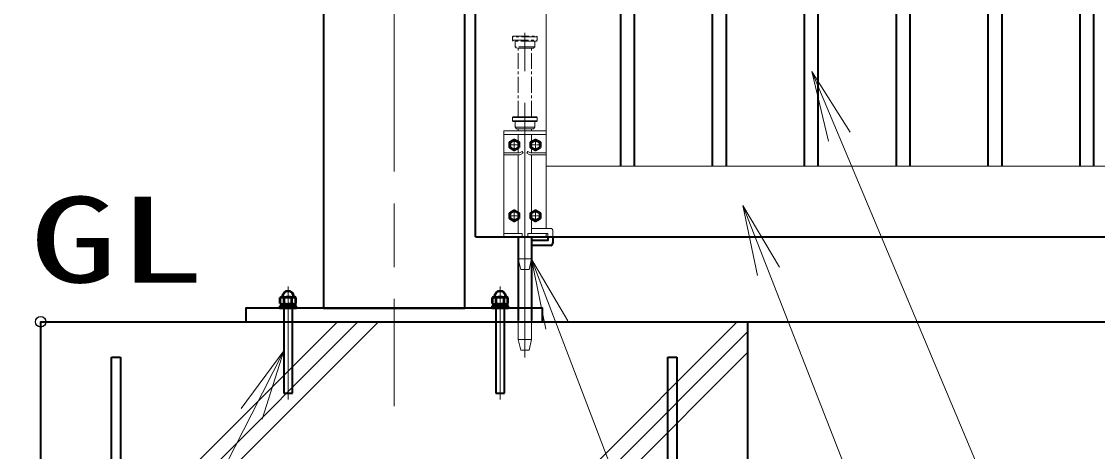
# Model space of a CAD drawing. Units: millimetres, scale not verified. Extents: x -11880 to 11880, y -8400 to 8400.
# Drawn here: x 752 to 2274, y -837 to -229 of the extents above; entities that cross this region are included whole.
import ezdxf
from ezdxf.enums import TextEntityAlignment as Align

# ---------------------------------------------------------------- set-up
doc = ezdxf.new("R2010")
doc.units = ezdxf.units.MM
doc.header["$LTSCALE"] = 30
doc.header["$PDMODE"] = 32
doc.header["$PDSIZE"] = 15
for name, pattern in [('DASHED', [7.5, 6, -1.5]), ('USER1', [9, 6, -0.75, 1.5, -0.75]), ('USER2', [18, 12, -1.5, 3, -1.5]), ('USER3', [1.125, 0.75, -0.125, 0.125, -0.125])]:
    doc.linetypes.add(name, pattern=pattern)
for name, color, linetype, lineweight in [('0-1_外形線', 7, 'Continuous', 35), ('0-2_0', 7, 'Continuous', 18), ('0-3_寸法線', 4, 'Continuous', 18), ('0-5_細線', 2, 'Continuous', 35), ('0-6_隠れ線', 140, 'DASHED', 18), ('0-7_軸線', 200, 'USER2', 15), ('0-D_想像線', 112, 'USER3', 15), ('0-E_AM_0N', 7, 'Continuous', 50), ('0-F_AM_7N', 6, 'USER1', 18), ('1-1_ハッチング', 253, 'Continuous', 13)]:
    doc.layers.add(name, color=color, linetype=linetype, lineweight=lineweight)
doc.layers.add('0-4_Defpoints', color=7, linetype='Continuous')
doc.layers.add('1-0_文字2', color=254, linetype='Continuous')
doc.styles.add('ＭＳ ゴシック', font='')
doc.styles.get('ＭＳ ゴシック').set_extended_font_data('MS Gothic')

# ---------------------------------------------------------------- blocks, each defined once
blk = doc.blocks.new('S241')
at = {"layer": '0-3_寸法線'}
for points in [[(8258946.8, 81005090.8), (8227674.8, 81005090.8), (8203902.4, 81065934.2), (8202810.6, 81068728.5)], [(8204368.1, 81066116.1), (8202810.6, 81068728.5), (8203436.7, 81065752.2)]]:
    blk.add_lwpolyline(points, dxfattribs=at)
blk = doc.blocks.new('S242')
at = {"layer": '0-3_寸法線'}
for points in [[(8256868.6, 81020353.7), (8228476.6, 81020353.7), (8206900.3, 81071649), (8205737.1, 81074414.4)], [(8207361.2, 81071842.9), (8205737.1, 81074414.4), (8206439.4, 81071455.2)]]:
    blk.add_lwpolyline(points, dxfattribs=at)
blk = doc.blocks.new('U96')
at = {"layer": '0-E_AM_0N'}
blk.add_lwpolyline([(645, 3787.4), (450, 3674.8), (255, 3787.4), (255, 4012.6), (450, 4125.2), (645, 4012.6)], close=True, dxfattribs=at)
blk.add_circle((450, 3900), 195, dxfattribs=at)
blk.add_circle((450, 3900), 195, dxfattribs=at)
at = {"layer": '0-F_AM_7N'}
for p, q in [((450, 4147.7), (450, 3652.3)), ((697.7, 3900), (202.3, 3900))]:
    blk.add_line(p, q, dxfattribs=at)
blk = doc.blocks.new('U97')
at = {"layer": '0-E_AM_0N'}
blk.add_lwpolyline([(-255, 3787.4), (-450, 3674.8), (-645, 3787.4), (-645, 4012.6), (-450, 4125.2), (-255, 4012.6)], close=True, dxfattribs=at)
blk.add_circle((-450, 3900), 195, dxfattribs=at)
blk.add_circle((-450, 3900), 195, dxfattribs=at)
at = {"layer": '0-F_AM_7N'}
for p, q in [((-450, 4147.7), (-450, 3652.3)), ((-202.3, 3900), (-697.7, 3900))]:
    blk.add_line(p, q, dxfattribs=at)
blk = doc.blocks.new('U98')
at = {"layer": '0-E_AM_0N'}
blk.add_lwpolyline([(645, 787.4), (450, 674.8), (255, 787.4), (255, 1012.6), (450, 1125.2), (645, 1012.6)], close=True, dxfattribs=at)
blk.add_circle((450, 900), 195, dxfattribs=at)
blk.add_circle((450, 900), 195, dxfattribs=at)
at = {"layer": '0-F_AM_7N'}
for p, q in [((450, 1147.7), (450, 652.3)), ((697.7, 900), (202.3, 900))]:
    blk.add_line(p, q, dxfattribs=at)
blk = doc.blocks.new('U99')
at = {"layer": '0-E_AM_0N'}
blk.add_lwpolyline([(-255, 787.4), (-450, 674.8), (-645, 787.4), (-645, 1012.6), (-450, 1125.2), (-255, 1012.6)], close=True, dxfattribs=at)
blk.add_circle((-450, 900), 195, dxfattribs=at)
blk.add_circle((-450, 900), 195, dxfattribs=at)
at = {"layer": '0-F_AM_7N'}
for p, q in [((-450, 1147.7), (-450, 652.3)), ((-202.3, 900), (-697.7, 900))]:
    blk.add_line(p, q, dxfattribs=at)
blk = doc.blocks.new('S250')
at = {"layer": '0-3_寸法線'}
for points in [[(8256650.5, 80984124.5), (8225263.3, 80984124.5), (8194914.5, 81063652.2), (8193844.9, 81066455)], [(8195381.6, 81063830.4), (8193844.9, 81066455), (8194447.4, 81063473.9)]]:
    blk.add_lwpolyline(points, dxfattribs=at)
blk = doc.blocks.new('S254')
at = {"layer": '0-3_寸法線'}
for points in [[(8106819.5, 81024665.2), (8163982.7, 81024665.2), (8181965.6, 81059883.2), (8183329.9, 81062555)], [(8182410.9, 81059655.8), (8183329.9, 81062555), (8181520.3, 81060110.6)]]:
    blk.add_lwpolyline(points, dxfattribs=at)
blk = doc.blocks.new('sfsgfdsgdh')
at = {"layer": '0-1_外形線'}
blk.add_lwpolyline([(-15000, 0), (15000, 0), (15000, -33000), (-15000, -33000)], close=True, dxfattribs=at)
at = {"layer": '0-5_細線'}
for p, q in [((-12000, -29610), (-12000, -1500)), ((-12000, -1500), (-11610, -1500)), ((-11610, -1500), (-11610, -29610)), ((11610, -29610), (11610, -1500)), ((11610, -1500), (12000, -1500)), ((12000, -1500), (12000, -29610))]:
    blk.add_line(p, q, dxfattribs=at)
at = {"layer": '1-1_ハッチング'}
for p, q in [((-15000, -12590.4), (-2409.6, 0)), ((-15000, -29561), (14561, 0)), ((-15000, -13460.4), (-1539.6, 0)), ((-15000, -14330.4), (-669.6, 0)), ((-15000, -30431), (15000, -431)), ((-15000, -31301), (15000, -1301))]:
    blk.add_line(p, q, dxfattribs=at)
blk = doc.blocks.new('PROFSP00NL0D66')
at = {"layer": '0-1_外形線'}
for p, q in [((0, 210), (0, 0)), ((0, 16.5), (112.2, 33)), ((0, -210), (0, 0)), ((0, -16.5), (112.2, 0)), ((13.2, 315), (13.2, 18.4)), ((99, 315), (99, 31.1)), ((112.2, 210), (112.2, 0)), ((112.2, -210), (112.2, 0)), ((13.2, -315), (13.2, -14.6)), ((99, -315), (99, -1.9))]:
    blk.add_line(p, q, dxfattribs=at)
for points in [[(56.1, 315), (13.2, 315), (4.2, 306), (0, 210)], [(112.2, 210), (108, 306), (99, 315), (56.1, 315)], [(56.1, -315), (13.2, -315), (4.2, -306), (0, -210)], [(112.2, -210), (108, -306), (99, -315), (56.1, -315)]]:
    blk.add_lwpolyline(points, dxfattribs=at)
blk = doc.blocks.new('PROFSP00NKH4S6')
at = {"layer": '0-1_外形線'}
blk.add_lwpolyline([(0, -360), (75, -360), (75, 360), (0, 360)], close=True, dxfattribs=at)
blk = doc.blocks.new('U270')
at = {"layer": '0-E_AM_0N'}
for p, q in [((8183180.7, 81064816.7), (8183224.9, 81064842.3)), ((8183180.7, 81064567.8), (8183180.7, 81064816.7)), ((8183224.9, 81064842.3), (8183269.9, 81064842.3)), ((8183269.9, 81064842.3), (8183269.9, 81064857.3)), ((8183269.9, 81064842.3), (8183749.9, 81064842.3)), ((8183345.3, 81064567.8), (8183345.3, 81064816.7)), ((8183674.5, 81064567.8), (8183674.5, 81064816.7)), ((8183749.9, 81064857.3), (8183749.9, 81064842.3)), ((8183749.9, 81064842.3), (8183794.9, 81064842.3)), ((8183839.1, 81064816.7), (8183794.9, 81064842.3)), ((8183839.1, 81064567.8), (8183839.1, 81064816.7)), ((8183180.7, 81064567.8), (8183224.9, 81064542.3)), ((8183224.9, 81064542.3), (8183794.9, 81064542.3)), ((8183839.1, 81064567.8), (8183794.9, 81064542.3))]:
    blk.add_line(p, q, dxfattribs=at)
for centre, radius, start, end in [((8183263, 81064696.7), 145.5, 55.56153, 115.56153), ((8183509.9, 81064857.3), 240, 0, 180), ((8183509.9, 81064298.4), 543.8, 72.38303, 107.61697), ((8183756.8, 81064696.7), 145.5, 64.43847, 124.43847), ((8183263, 81064687.8), 145.5, 244.43847, 304.43847), ((8183509.9, 81065086.1), 543.8, 252.38303, 287.61697), ((8183756.8, 81064687.8), 145.5, 235.56153, 295.56153)]:
    blk.add_arc(centre, radius, start, end, dxfattribs=at)
at = {"layer": '0-F_AM_7N'}
blk.add_line((8183509.9, 81064514.5), (8183509.9, 81065125), dxfattribs=at)
blk = doc.blocks.new('U271')
at = {"layer": '0-E_AM_0N'}
for p, q in [((8192180.7, 81064816.7), (8192224.9, 81064842.3)), ((8192180.7, 81064567.8), (8192180.7, 81064816.7)), ((8192224.9, 81064842.3), (8192269.9, 81064842.3)), ((8192269.9, 81064842.3), (8192269.9, 81064857.3)), ((8192269.9, 81064842.3), (8192749.9, 81064842.3)), ((8192345.3, 81064567.8), (8192345.3, 81064816.7)), ((8192674.5, 81064567.8), (8192674.5, 81064816.7)), ((8192749.9, 81064857.3), (8192749.9, 81064842.3)), ((8192749.9, 81064842.3), (8192794.9, 81064842.3)), ((8192839.1, 81064816.7), (8192794.9, 81064842.3)), ((8192839.1, 81064567.8), (8192839.1, 81064816.7)), ((8192180.7, 81064567.8), (8192224.9, 81064542.3)), ((8192224.9, 81064542.3), (8192794.9, 81064542.3)), ((8192839.1, 81064567.8), (8192794.9, 81064542.3))]:
    blk.add_line(p, q, dxfattribs=at)
for centre, radius, start, end in [((8192263, 81064696.7), 145.5, 55.56153, 115.56153), ((8192509.9, 81064857.3), 240, 0, 180), ((8192509.9, 81064298.4), 543.8, 72.38303, 107.61697), ((8192756.8, 81064696.7), 145.5, 64.43847, 124.43847), ((8192263, 81064687.8), 145.5, 244.43847, 304.43847), ((8192509.9, 81065086.1), 543.8, 252.38303, 287.61697), ((8192756.8, 81064687.8), 145.5, 235.56153, 295.56153)]:
    blk.add_arc(centre, radius, start, end, dxfattribs=at)
at = {"layer": '0-F_AM_7N'}
blk.add_line((8192509.9, 81064514.5), (8192509.9, 81065125), dxfattribs=at)

msp = doc.modelspace()

# ---------------------------------------------------------------- linework, layer by layer
at = {"layer": '0-1_外形線'}
for p, q in [((1598.88, 746.63), (1598.88, -433.37)), ((1618.88, -433.37), (1618.88, 746.63)), ((1728.88, 746.63), (1728.88, -433.37)), ((1748.88, -433.37), (1748.88, 746.63)), ((1858.88, 746.63), (1858.88, -433.37)), ((1878.88, -433.37), (1878.88, 746.63)), ((1988.88, 746.63), (1988.88, -433.37)), ((2008.88, -433.37), (2008.88, 746.63)), ((2118.88, 746.63), (2118.88, -433.37)), ((2138.88, -433.37), (2138.88, 746.63)), ((2248.88, 746.63), (2248.88, -433.37)), ((2268.88, -433.37), (2268.88, 746.63)), ((1393.88, -533.37), (1393.88, 214.13)), ((1393.88, -533.37), (4393.88, -533.37)), ((1454.38, -533.37), (1454.38, -651.37)), ((1473.38, -533.37), (1473.38, -651.37)), ((1500.38, -545.37), (1473.38, -545.37)), ((1503.38, -533.37), (1503.38, -542.37)), ((778.88, -653.37), (5038.88, -653.37))]:
    msp.add_line(p, q, dxfattribs=at)
for points in [[(1178.88, -634.37), (1378.88, -634.37), (1378.88, 846.63), (1178.88, 846.63)], [(1068.88, -653.37), (1488.88, -653.37), (1488.88, -634.37), (1068.88, -634.37)]]:
    msp.add_lwpolyline(points, close=True, dxfattribs=at)
msp.add_lwpolyline([(1496.38, -533.37), (1496.38, -538.37), (1473.38, -538.37)], dxfattribs=at)
msp.add_arc((1500.38, -542.37), 3, 270, 0, dxfattribs=at)
at = {"layer": '0-2_0'}
msp.add_lwpolyline([(4293.88, 746.63), (4293.88, -433.37), (1493.88, -433.37), (1493.88, -212.87)], dxfattribs=at)
at = {"layer": '0-4_Defpoints'}
msp.add_point((778.88, -653.37), dxfattribs=at)
at = {"layer": '0-5_細線'}
for p, q in [((1134.88, -634.37), (1122.88, -634.37)), ((1122.88, -634.37), (1122.88, -754.37)), ((1134.88, -754.37), (1134.88, -634.37)), ((1422.88, -634.37), (1422.88, -754.37)), ((1434.88, -634.37), (1422.88, -634.37)), ((1434.88, -754.37), (1434.88, -634.37)), ((1122.88, -754.37), (1134.88, -754.37)), ((1422.88, -754.37), (1434.88, -754.37))]:
    msp.add_line(p, q, dxfattribs=at)
at = {"layer": '0-6_隠れ線'}
for p, q in [((1447.38, -363.37), (1446.38, -364.37)), ((1446.38, -369.37), (1446.38, -364.37)), ((1481.38, -364.37), (1446.38, -364.37)), ((1447.38, -363.37), (1480.38, -363.37)), ((1480.38, -363.37), (1481.38, -364.37)), ((1481.38, -369.37), (1481.38, -364.37)), ((1447.38, -370.37), (1446.38, -369.37)), ((1446.38, -369.37), (1481.38, -369.37)), ((1480.38, -370.37), (1447.38, -370.37)), ((1449.88, -378.37), (1449.88, -370.37)), ((1449.88, -378.37), (1451.88, -380.37)), ((1477.88, -378.37), (1449.88, -378.37)), ((1475.88, -380.37), (1451.88, -380.37)), ((1454.38, -383.37), (1454.38, -380.37)), ((1473.38, -380.37), (1473.38, -383.37)), ((1477.88, -378.37), (1475.88, -380.37)), ((1477.88, -378.37), (1477.88, -370.37)), ((1481.38, -369.37), (1480.38, -370.37)), ((1433.88, -383.37), (1493.88, -383.37)), ((1433.88, -533.37), (1433.88, -383.37)), ((1493.88, -388.37), (1433.88, -388.37)), ((1454.38, -388.37), (1454.38, -414.37)), ((1473.38, -388.37), (1473.38, -399.04)), ((1493.88, -383.37), (1493.88, -521.37)), ((1473.38, -407.7), (1473.38, -414.37)), ((1433.88, -414.37), (1456.11, -414.37)), ((1433.88, -417.37), (1456.82, -417.37)), ((1454.38, -417.37), (1454.38, -528.37)), ((1459.9, -412.48), (1456.11, -414.37)), ((1461.24, -415.16), (1456.82, -417.37)), ((1459.9, -412.48), (1461.24, -415.16)), ((1467.85, -412.48), (1466.51, -415.16)), ((1466.51, -415.16), (1470.93, -417.37)), ((1471.64, -414.37), (1467.85, -412.48)), ((1470.93, -417.37), (1493.88, -417.37)), ((1493.88, -414.37), (1471.64, -414.37)), ((1473.38, -417.37), (1473.38, -528.37)), ((1459.88, -528.37), (1433.88, -528.37)), ((1459.88, -528.37), (1459.88, -533.37)), ((1493.88, -528.37), (1467.88, -528.37)), ((1467.88, -528.37), (1467.88, -533.37)), ((1473.38, -521.37), (1500.38, -521.37)), ((1493.88, -528.37), (1493.88, -533.37)), ((1503.38, -524.37), (1503.38, -533.37)), ((1459.88, -533.37), (1433.88, -533.37)), ((1467.88, -533.37), (1459.88, -533.37)), ((1493.88, -533.37), (1467.88, -533.37)), ((1457.88, -579.37), (1454.38, -564.37)), ((1473.38, -564.37), (1454.38, -564.37)), ((1469.88, -579.37), (1473.38, -564.37)), ((1469.88, -579.37), (1457.88, -579.37)), ((1454.38, -678.37), (1454.38, -651.37)), ((1473.38, -651.37), (1473.38, -678.37)), ((1457.88, -693.37), (1454.38, -678.37)), ((1473.38, -678.37), (1454.38, -678.37)), ((1469.88, -693.37), (1473.38, -678.37)), ((1469.88, -693.37), (1457.88, -693.37))]:
    msp.add_line(p, q, dxfattribs=at)
msp.add_lwpolyline([(1473.38, -528.37), (1496.38, -528.37), (1496.38, -533.37)], dxfattribs=at)
msp.add_arc((1500.38, -524.37), 3, 0, 90, dxfattribs=at)
at = {"layer": '0-7_軸線'}
for p, q in [((1278.88, 998.91), (1278.88, -772.95)), ((1463.88, -703.79), (1463.88, -244.72)), ((1128.88, -603.48), (1128.88, -763.23)), ((1428.88, -603.48), (1428.88, -763.23))]:
    msp.add_line(p, q, dxfattribs=at)
at = {"layer": '0-D_想像線'}
for p, q in [((1447.38, -249.37), (1446.38, -250.37)), ((1446.38, -255.37), (1446.38, -250.37)), ((1481.38, -250.37), (1446.38, -250.37)), ((1447.38, -256.37), (1446.38, -255.37)), ((1446.38, -255.37), (1481.38, -255.37)), ((1447.38, -249.37), (1480.38, -249.37)), ((1480.38, -256.37), (1447.38, -256.37)), ((1449.88, -264.37), (1449.88, -256.37)), ((1477.88, -264.37), (1477.88, -256.37)), ((1480.38, -249.37), (1481.38, -250.37)), ((1481.38, -255.37), (1480.38, -256.37)), ((1481.38, -255.37), (1481.38, -250.37)), ((1449.88, -264.37), (1451.88, -266.37)), ((1477.88, -264.37), (1449.88, -264.37)), ((1475.88, -266.37), (1451.88, -266.37)), ((1454.38, -363.37), (1454.38, -266.37)), ((1473.38, -363.37), (1473.38, -266.37)), ((1477.88, -264.37), (1475.88, -266.37))]:
    msp.add_line(p, q, dxfattribs=at)

# ---------------------------------------------------------------- block references
at = {"layer": '0-1_外形線', "xscale": 0.03333333, "yscale": 0.03333333}
msp.add_blockref('sfsgfdsgdh', (1278.88, -653.37), dxfattribs=at)
at = {"layer": '0-2_0', "xscale": 0.03333333, "yscale": 0.03333333, "rotation": 90}
for name, p in [('PROFSP00NKH4S6', (1128.88, -634.37)), ('PROFSP00NL0D66', (1128.88, -631.87)), ('PROFSP00NKH4S6', (1428.88, -634.37)), ('PROFSP00NL0D66', (1428.88, -631.87))]:
    msp.add_blockref(name, p, dxfattribs=at)
at = {"layer": '0-3_寸法線', "xscale": 0.03333333, "yscale": 0.03333333}
for name in ['S242', 'S241', 'S250', 'S254']:
    msp.add_blockref(name, (-271654.79, -2702779.54), dxfattribs=at)
at = {"layer": '0-E_AM_0N', "xscale": 0.03333333, "yscale": 0.03333333}
for name, p in [('U97', (1463.88, -533.37)), ('U96', (1463.88, -533.37)), ('U99', (1463.88, -533.37)), ('U98', (1463.88, -533.37)), ('U270', (-271654.79, -2702779.54)), ('U271', (-271654.79, -2702779.54))]:
    msp.add_blockref(name, p, dxfattribs=at)

# ---------------------------------------------------------------- texts
at = {"layer": '1-0_文字2', "style": 'ＭＳ ゴシック', "width": 1.5}
msp.add_text('GL', height=121.2, dxfattribs=at).set_placement((763.68, -634.21), align=Align.BOTTOM_LEFT)

doc.saveas('drawing.dxf')
